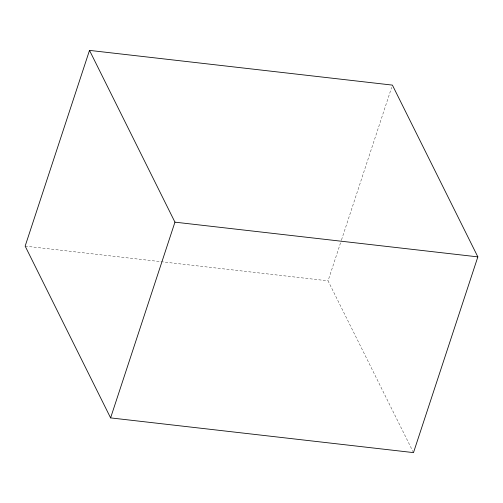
<?xml version="1.0" encoding="UTF-8"?>
<svg xmlns="http://www.w3.org/2000/svg" width="503" height="503" viewBox="0 0 503 503"><rect width="100%" height="100%" fill="white"/><g stroke="black" fill="none" stroke-linecap="round" stroke-linejoin="round"><path stroke-width="0.38" stroke-dasharray="2.52 1.89" d="M413.497 452.612L328.05 280.844L341.267 240.654M341.512 239.912L391.674 87.34M25.15 246.124L328.05 280.844"/><path stroke-width="0.75" d="M89.503 50.388L25.15 246.124L110.597 417.892L413.497 452.612L477.85 256.876L392.403 85.108L89.503 50.388L174.95 222.156L110.597 417.892M174.95 222.156L477.85 256.876"/></g></svg>
